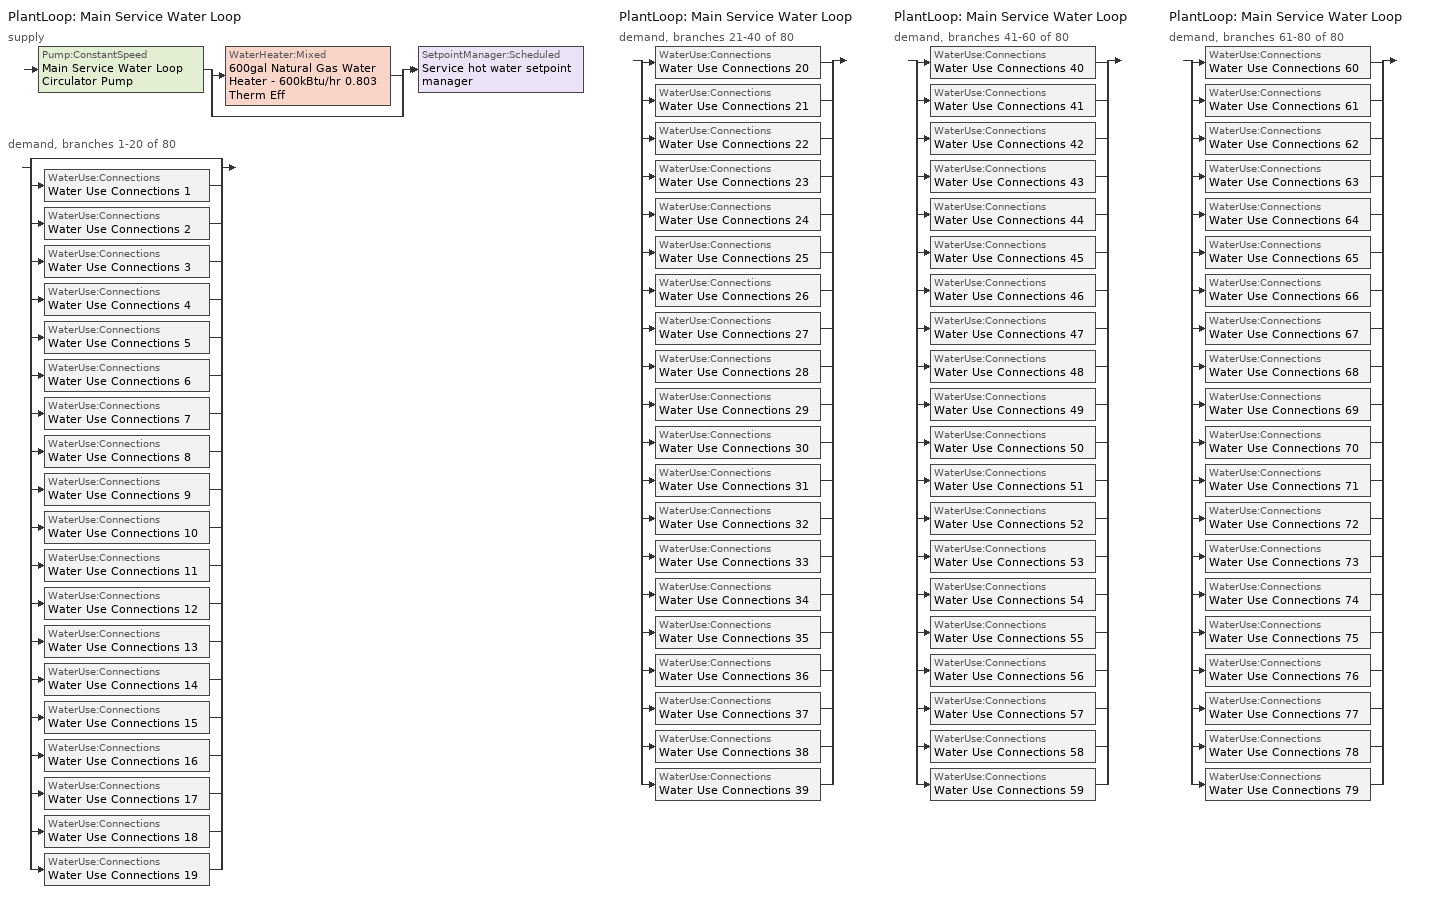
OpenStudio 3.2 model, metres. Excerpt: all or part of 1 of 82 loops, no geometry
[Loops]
PlantLoop 'Main Service Water Loop'
 supply: Pump:ConstantSpeed 'Main Service Water Loop Circulator Pump' > split
  | WaterHeater:Mixed '600gal Natural Gas Water Heater - 600kBtu/hr 0.803 Therm Eff'
  | bypass
  join > SetpointManager:Scheduled 'Service hot water setpoint manager'
 demand, branches 1-20 of 80: split
  | bypass
  | WaterUse:Connections 'Water Use Connections 1'
  | WaterUse:Connections 'Water Use Connections 2'
  | WaterUse:Connections 'Water Use Connections 3'
  | WaterUse:Connections 'Water Use Connections 4'
  | WaterUse:Connections 'Water Use Connections 5'
  | WaterUse:Connections 'Water Use Connections 6'
  | WaterUse:Connections 'Water Use Connections 7'
  | WaterUse:Connections 'Water Use Connections 8'
  | WaterUse:Connections 'Water Use Connections 9'
  | WaterUse:Connections 'Water Use Connections 10'
  | WaterUse:Connections 'Water Use Connections 11'
  | WaterUse:Connections 'Water Use Connections 12'
  | WaterUse:Connections 'Water Use Connections 13'
  | WaterUse:Connections 'Water Use Connections 14'
  | WaterUse:Connections 'Water Use Connections 15'
  | WaterUse:Connections 'Water Use Connections 16'
  | WaterUse:Connections 'Water Use Connections 17'
  | WaterUse:Connections 'Water Use Connections 18'
  | WaterUse:Connections 'Water Use Connections 19'
PlantLoop 'Main Service Water Loop'
 demand, branches 21-40 of 80: split
  | WaterUse:Connections 'Water Use Connections 20'
  | WaterUse:Connections 'Water Use Connections 21'
  | WaterUse:Connections 'Water Use Connections 22'
  | WaterUse:Connections 'Water Use Connections 23'
  | WaterUse:Connections 'Water Use Connections 24'
  | WaterUse:Connections 'Water Use Connections 25'
  | WaterUse:Connections 'Water Use Connections 26'
  | WaterUse:Connections 'Water Use Connections 27'
  | WaterUse:Connections 'Water Use Connections 28'
  | WaterUse:Connections 'Water Use Connections 29'
  | WaterUse:Connections 'Water Use Connections 30'
  | WaterUse:Connections 'Water Use Connections 31'
  | WaterUse:Connections 'Water Use Connections 32'
  | WaterUse:Connections 'Water Use Connections 33'
  | WaterUse:Connections 'Water Use Connections 34'
  | WaterUse:Connections 'Water Use Connections 35'
  | WaterUse:Connections 'Water Use Connections 36'
  | WaterUse:Connections 'Water Use Connections 37'
  | WaterUse:Connections 'Water Use Connections 38'
  | WaterUse:Connections 'Water Use Connections 39'
PlantLoop 'Main Service Water Loop'
 demand, branches 41-60 of 80: split
  | WaterUse:Connections 'Water Use Connections 40'
  | WaterUse:Connections 'Water Use Connections 41'
  | WaterUse:Connections 'Water Use Connections 42'
  | WaterUse:Connections 'Water Use Connections 43'
  | WaterUse:Connections 'Water Use Connections 44'
  | WaterUse:Connections 'Water Use Connections 45'
  | WaterUse:Connections 'Water Use Connections 46'
  | WaterUse:Connections 'Water Use Connections 47'
  | WaterUse:Connections 'Water Use Connections 48'
  | WaterUse:Connections 'Water Use Connections 49'
  | WaterUse:Connections 'Water Use Connections 50'
  | WaterUse:Connections 'Water Use Connections 51'
  | WaterUse:Connections 'Water Use Connections 52'
  | WaterUse:Connections 'Water Use Connections 53'
  | WaterUse:Connections 'Water Use Connections 54'
  | WaterUse:Connections 'Water Use Connections 55'
  | WaterUse:Connections 'Water Use Connections 56'
  | WaterUse:Connections 'Water Use Connections 57'
  | WaterUse:Connections 'Water Use Connections 58'
  | WaterUse:Connections 'Water Use Connections 59'
PlantLoop 'Main Service Water Loop'
 demand, branches 61-80 of 80: split
  | WaterUse:Connections 'Water Use Connections 60'
  | WaterUse:Connections 'Water Use Connections 61'
  | WaterUse:Connections 'Water Use Connections 62'
  | WaterUse:Connections 'Water Use Connections 63'
  | WaterUse:Connections 'Water Use Connections 64'
  | WaterUse:Connections 'Water Use Connections 65'
  | WaterUse:Connections 'Water Use Connections 66'
  | WaterUse:Connections 'Water Use Connections 67'
  | WaterUse:Connections 'Water Use Connections 68'
  | WaterUse:Connections 'Water Use Connections 69'
  | WaterUse:Connections 'Water Use Connections 70'
  | WaterUse:Connections 'Water Use Connections 71'
  | WaterUse:Connections 'Water Use Connections 72'
  | WaterUse:Connections 'Water Use Connections 73'
  | WaterUse:Connections 'Water Use Connections 74'
  | WaterUse:Connections 'Water Use Connections 75'
  | WaterUse:Connections 'Water Use Connections 76'
  | WaterUse:Connections 'Water Use Connections 77'
  | WaterUse:Connections 'Water Use Connections 78'
  | WaterUse:Connections 'Water Use Connections 79'
[PlantLoop]
Main Service Water Loop: Glycol Concentration=0; Maximum Loop Temperature {C}=60; Minimum Loop Temperature {C}=10; Plant Loop Volume {m3}=Autocalculate; Load Distribution Scheme=Optimal
[Sizing:Plant]
Main Service Water Loop: Loop Type=Heating; Design Loop Exit Temperature {C}=60; Loop Design Temperature Difference {deltaC}=5; Sizing Option=NonCoincident; Zone Timesteps in Averaging Window=1; Coincident Sizing Factor Mode=None
[Pump:ConstantSpeed]
Main Service Water Loop Circulator Pump: Rated Flow Rate {m3/s}=autosize; Rated Pump Head {Pa}=29891; Rated Power Consumption {W}=autosize; Motor Efficiency=0.7; Fraction of Motor Inefficiencies to Fluid Stream=0; Pump Control Type=Intermittent; Design Power Sizing Method=PowerPerFlowPerPressure; Design Electric Power per Unit Flow Rate {W/(m3/s)}=348701.1; Design Shaft Power per Unit Flow Rate per Unit Head {W-s/m3-Pa}=1.28205
[SetpointManager:Scheduled]
Service hot water setpoint manager: Control Variable=Temperature; Schedule=Service Water Loop Temp - 140F; Setpoint Node or NodeList=Main Service Water Loop Supply Outlet Node
[WaterHeater:Mixed]
600gal Natural Gas Water Heater - 600kBtu/hr 0.803 Therm Eff: Tank Volume {m3}=2.27125; Setpoint Temperature Schedule=Service Water Loop Temp - 140F; Deadband Temperature Difference {deltaC}=2; Maximum Temperature Limit {C}=60; Heater Control Type=Cycle; Heater Maximum Capacity {W}=175843; Heater Fuel Type=NaturalGas; Heater Thermal Efficiency=0.802763; Off Cycle Parasitic Fuel Consumption Rate {W}=8167.94; Off Cycle Parasitic Fuel Type=NaturalGas; Off Cycle Parasitic Heat Fraction to Tank=0; On Cycle Parasitic Fuel Consumption Rate {W}=8167.94; On Cycle Parasitic Fuel Type=NaturalGas; On Cycle Parasitic Heat Fraction to Tank=0; Ambient Temperature Indicator=Schedule; Ambient Temperature Schedule=Water Heater Ambient Temp Schedule - 71.6f; Off Cycle Loss Coefficient to Ambient Temperature {W/K}=15.6173; On Cycle Loss Coefficient to Ambient Temperature {W/K}=15.6173; Use Side Effectiveness=1; Source Side Effectiveness=1; Use Side Design Flow Rate {m3/s}=autosize; Source Side Design Flow Rate {m3/s}=autosize; Indirect Water Heating Recovery Time {hr}=1.5; Source Side Flow Control Mode=IndirectHeatPrimarySetpoint
[WaterHeater:Sizing]
600gal Natural Gas Water Heater - 600kBtu/hr 0.803 Therm Eff: Design Mode=PeakDraw; Time Storage Can Meet Peak Draw {hr}=0.538503; Time for Tank Recovery {hr}=0; Nominal Tank Volume for Autosizing Plant Connections {m3}=1
[WaterUse:Connections] Drain Water Heat Exchanger Type=None; Drain Water Heat Exchanger Destination=Plant
Name | Water Use Equipment Name 1
Water Use Connections 1 | F2 N1 Apartment Service Water Use 0.06gpm
Water Use Connections 2 | F2 N2 Apartment Service Water Use 0.06gpm
Water Use Connections 3 | F2 NE Apartment Service Water Use 0.06gpm
Water Use Connections 4 | F2 NW Apartment Service Water Use 0.06gpm
Water Use Connections 5 | F2 S1 Apartment Service Water Use 0.06gpm
Water Use Connections 6 | F2 S2 Apartment Service Water Use 0.06gpm
Water Use Connections 7 | F2 SE Apartment Service Water Use 0.06gpm
Water Use Connections 8 | F2 SW Apartment Service Water Use 0.06gpm
Water Use Connections 9 | F3 N1 Apartment Service Water Use 0.06gpm
Water Use Connections 10 | F3 N2 Apartment Service Water Use 0.06gpm
Water Use Connections 11 | F3 NE Apartment Service Water Use 0.06gpm
Water Use Connections 12 | F3 NW Apartment Service Water Use 0.06gpm
Water Use Connections 13 | F3 S1 Apartment Service Water Use 0.06gpm
Water Use Connections 14 | F3 S2 Apartment Service Water Use 0.06gpm
Water Use Connections 15 | F3 SE Apartment Service Water Use 0.06gpm
Water Use Connections 16 | F3 SW Apartment Service Water Use 0.06gpm
Water Use Connections 17 | F4 N1 Apartment Service Water Use 0.06gpm
Water Use Connections 18 | F4 N2 Apartment Service Water Use 0.06gpm
Water Use Connections 19 | F4 NE Apartment Service Water Use 0.06gpm
Water Use Connections 20 | F4 NW Apartment Service Water Use 0.06gpm
Water Use Connections 21 | F4 S1 Apartment Service Water Use 0.06gpm
Water Use Connections 22 | F4 S2 Apartment Service Water Use 0.06gpm
Water Use Connections 23 | F4 SE Apartment Service Water Use 0.06gpm
Water Use Connections 24 | F4 SW Apartment Service Water Use 0.06gpm
Water Use Connections 25 | F6 N1 Apartment Service Water Use 0.06gpm
Water Use Connections 26 | F6 N2 Apartment Service Water Use 0.06gpm
Water Use Connections 27 | F6 NE Apartment Service Water Use 0.06gpm
Water Use Connections 28 | F6 NW Apartment Service Water Use 0.06gpm
Water Use Connections 29 | F6 S1 Apartment Service Water Use 0.06gpm
Water Use Connections 30 | F6 S2 Apartment Service Water Use 0.06gpm
Water Use Connections 31 | F6 SE Apartment Service Water Use 0.06gpm
Water Use Connections 32 | F6 SW Apartment Service Water Use 0.06gpm
Water Use Connections 33 | F7 N1 Apartment Service Water Use 0.06gpm
Water Use Connections 34 | F7 N2 Apartment Service Water Use 0.06gpm
Water Use Connections 35 | F7 NE Apartment Service Water Use 0.06gpm
Water Use Connections 36 | F7 NW Apartment Service Water Use 0.06gpm
Water Use Connections 37 | F7 S1 Apartment Service Water Use 0.06gpm
Water Use Connections 38 | F7 S2 Apartment Service Water Use 0.06gpm
Water Use Connections 39 | F7 SE Apartment Service Water Use 0.06gpm
Water Use Connections 40 | F7 SW Apartment Service Water Use 0.06gpm
Water Use Connections 41 | F8 N1 Apartment Service Water Use 0.06gpm
Water Use Connections 42 | F8 N2 Apartment Service Water Use 0.06gpm
Water Use Connections 43 | F8 NE Apartment Service Water Use 0.06gpm
Water Use Connections 44 | F8 NW Apartment Service Water Use 0.06gpm
Water Use Connections 45 | F8 S1 Apartment Service Water Use 0.06gpm
Water Use Connections 46 | F8 S2 Apartment Service Water Use 0.06gpm
Water Use Connections 47 | F8 SE Apartment Service Water Use 0.06gpm
Water Use Connections 48 | F8 SW Apartment Service Water Use 0.06gpm
Water Use Connections 49 | F9 N1 Apartment Service Water Use 0.06gpm
Water Use Connections 50 | F9 N2 Apartment Service Water Use 0.06gpm
Water Use Connections 51 | F9 NE Apartment Service Water Use 0.06gpm
Water Use Connections 52 | F9 NW Apartment Service Water Use 0.06gpm
Water Use Connections 53 | F9 S1 Apartment Service Water Use 0.06gpm
Water Use Connections 54 | F9 S2 Apartment Service Water Use 0.06gpm
Water Use Connections 55 | F9 SE Apartment Service Water Use 0.06gpm
Water Use Connections 56 | F9 SW Apartment Service Water Use 0.06gpm
Water Use Connections 57 | G N1 Apartment Service Water Use 0.06gpm
Water Use Connections 58 | G N2 Apartment Service Water Use 0.06gpm
Water Use Connections 59 | G NE Apartment Service Water Use 0.06gpm
Water Use Connections 60 | G NW Apartment Service Water Use 0.06gpm
Water Use Connections 61 | G S1 Apartment Service Water Use 0.06gpm
Water Use Connections 62 | G S2 Apartment Service Water Use 0.06gpm
Water Use Connections 63 | G SW Apartment Service Water Use 0.06gpm
Water Use Connections 64 | M N1 Apartment Service Water Use 0.06gpm
Water Use Connections 65 | M N2 Apartment Service Water Use 0.06gpm
Water Use Connections 66 | M NE Apartment Service Water Use 0.06gpm
Water Use Connections 67 | M NW Apartment Service Water Use 0.06gpm
Water Use Connections 68 | M S1 Apartment Service Water Use 0.06gpm
Water Use Connections 69 | M S2 Apartment Service Water Use 0.06gpm
Water Use Connections 70 | M SE Apartment Service Water Use 0.06gpm
Water Use Connections 71 | M SW Apartment Service Water Use 0.06gpm
Water Use Connections 72 | T N1 Apartment Service Water Use 0.06gpm
Water Use Connections 73 | T N2 Apartment Service Water Use 0.06gpm
Water Use Connections 74 | T S1 Apartment Service Water Use 0.06gpm
Water Use Connections 75 | T S2 Apartment Service Water Use 0.06gpm
Water Use Connections 76 | T NE Apartment Service Water Use 0.06gpm
Water Use Connections 77 | T NW Apartment Service Water Use 0.06gpm
Water Use Connections 78 | T SE Apartment Service Water Use 0.06gpm
Water Use Connections 79 | T SW Apartment Service Water Use 0.06gpm
[WaterUse:Equipment:Definition] Peak Flow Rate {m3/s}=3.65885e-06; Target Temperature Schedule=Mixed Water At Faucet Temp - 140F; Sensible Fraction Schedule=Fraction Sensible - 0.2; Latent Fraction Schedule=Fraction Latent - 0.05
F2 N1 Apartment Service Water Use Def 0.06gpm; F2 N2 Apartment Service Water Use Def 0.06gpm; F2 NE Apartment Service Water Use Def 0.06gpm; F2 NW Apartment Service Water Use Def 0.06gpm; F2 S1 Apartment Service Water Use Def 0.06gpm; F2 S2 Apartment Service Water Use Def 0.06gpm; F2 SE Apartment Service Water Use Def 0.06gpm; F2 SW Apartment Service Water Use Def 0.06gpm; F3 N1 Apartment Service Water Use Def 0.06gpm; F3 N2 Apartment Service Water Use Def 0.06gpm; F3 NE Apartment Service Water Use Def 0.06gpm; F3 NW Apartment Service Water Use Def 0.06gpm; F3 S1 Apartment Service Water Use Def 0.06gpm; F3 S2 Apartment Service Water Use Def 0.06gpm; F3 SE Apartment Service Water Use Def 0.06gpm; F3 SW Apartment Service Water Use Def 0.06gpm; F4 N1 Apartment Service Water Use Def 0.06gpm; F4 N2 Apartment Service Water Use Def 0.06gpm; F4 NE Apartment Service Water Use Def 0.06gpm; F4 NW Apartment Service Water Use Def 0.06gpm; F4 S1 Apartment Service Water Use Def 0.06gpm; F4 S2 Apartment Service Water Use Def 0.06gpm; F4 SE Apartment Service Water Use Def 0.06gpm; F4 SW Apartment Service Water Use Def 0.06gpm; F6 N1 Apartment Service Water Use Def 0.06gpm; F6 N2 Apartment Service Water Use Def 0.06gpm; F6 NE Apartment Service Water Use Def 0.06gpm; F6 NW Apartment Service Water Use Def 0.06gpm; F6 S1 Apartment Service Water Use Def 0.06gpm; F6 S2 Apartment Service Water Use Def 0.06gpm; F6 SE Apartment Service Water Use Def 0.06gpm; F6 SW Apartment Service Water Use Def 0.06gpm; F7 N1 Apartment Service Water Use Def 0.06gpm; F7 N2 Apartment Service Water Use Def 0.06gpm; F7 NE Apartment Service Water Use Def 0.06gpm; F7 NW Apartment Service Water Use Def 0.06gpm; F7 S1 Apartment Service Water Use Def 0.06gpm; F7 S2 Apartment Service Water Use Def 0.06gpm; F7 SE Apartment Service Water Use Def 0.06gpm; F7 SW Apartment Service Water Use Def 0.06gpm; F8 N1 Apartment Service Water Use Def 0.06gpm; F8 N2 Apartment Service Water Use Def 0.06gpm; F8 NE Apartment Service Water Use Def 0.06gpm; F8 NW Apartment Service Water Use Def 0.06gpm; F8 S1 Apartment Service Water Use Def 0.06gpm; F8 S2 Apartment Service Water Use Def 0.06gpm; F8 SE Apartment Service Water Use Def 0.06gpm; F8 SW Apartment Service Water Use Def 0.06gpm; F9 N1 Apartment Service Water Use Def 0.06gpm; F9 N2 Apartment Service Water Use Def 0.06gpm; F9 NE Apartment Service Water Use Def 0.06gpm; F9 NW Apartment Service Water Use Def 0.06gpm; F9 S1 Apartment Service Water Use Def 0.06gpm; F9 S2 Apartment Service Water Use Def 0.06gpm; F9 SE Apartment Service Water Use Def 0.06gpm; F9 SW Apartment Service Water Use Def 0.06gpm; G N1 Apartment Service Water Use Def 0.06gpm; G N2 Apartment Service Water Use Def 0.06gpm; G NE Apartment Service Water Use Def 0.06gpm; G NW Apartment Service Water Use Def 0.06gpm; G S1 Apartment Service Water Use Def 0.06gpm; G S2 Apartment Service Water Use Def 0.06gpm; G SW Apartment Service Water Use Def 0.06gpm; M N1 Apartment Service Water Use Def 0.06gpm; M N2 Apartment Service Water Use Def 0.06gpm; M NE Apartment Service Water Use Def 0.06gpm; M NW Apartment Service Water Use Def 0.06gpm; M S1 Apartment Service Water Use Def 0.06gpm; M S2 Apartment Service Water Use Def 0.06gpm; M SE Apartment Service Water Use Def 0.06gpm; M SW Apartment Service Water Use Def 0.06gpm; T N1 Apartment Service Water Use Def 0.06gpm; T N2 Apartment Service Water Use Def 0.06gpm; T S1 Apartment Service Water Use Def 0.06gpm; T S2 Apartment Service Water Use Def 0.06gpm; T NE Apartment Service Water Use Def 0.06gpm; T NW Apartment Service Water Use Def 0.06gpm; T SE Apartment Service Water Use Def 0.06gpm; T SW Apartment Service Water Use Def 0.06gpm
[WaterUse:Equipment] Flow Rate Fraction Schedule=ApartmentHighRise APT_DHW_SCH
Name | Water Use Equipment Definition
F2 N1 Apartment Service Water Use 0.06gpm | F2 N1 Apartment Service Water Use Def 0.06gpm
F2 N2 Apartment Service Water Use 0.06gpm | F2 N2 Apartment Service Water Use Def 0.06gpm
F2 NE Apartment Service Water Use 0.06gpm | F2 NE Apartment Service Water Use Def 0.06gpm
F2 NW Apartment Service Water Use 0.06gpm | F2 NW Apartment Service Water Use Def 0.06gpm
F2 S1 Apartment Service Water Use 0.06gpm | F2 S1 Apartment Service Water Use Def 0.06gpm
F2 S2 Apartment Service Water Use 0.06gpm | F2 S2 Apartment Service Water Use Def 0.06gpm
F2 SE Apartment Service Water Use 0.06gpm | F2 SE Apartment Service Water Use Def 0.06gpm
F2 SW Apartment Service Water Use 0.06gpm | F2 SW Apartment Service Water Use Def 0.06gpm
F3 N1 Apartment Service Water Use 0.06gpm | F3 N1 Apartment Service Water Use Def 0.06gpm
F3 N2 Apartment Service Water Use 0.06gpm | F3 N2 Apartment Service Water Use Def 0.06gpm
F3 NE Apartment Service Water Use 0.06gpm | F3 NE Apartment Service Water Use Def 0.06gpm
F3 NW Apartment Service Water Use 0.06gpm | F3 NW Apartment Service Water Use Def 0.06gpm
F3 S1 Apartment Service Water Use 0.06gpm | F3 S1 Apartment Service Water Use Def 0.06gpm
F3 S2 Apartment Service Water Use 0.06gpm | F3 S2 Apartment Service Water Use Def 0.06gpm
F3 SE Apartment Service Water Use 0.06gpm | F3 SE Apartment Service Water Use Def 0.06gpm
F3 SW Apartment Service Water Use 0.06gpm | F3 SW Apartment Service Water Use Def 0.06gpm
F4 N1 Apartment Service Water Use 0.06gpm | F4 N1 Apartment Service Water Use Def 0.06gpm
F4 N2 Apartment Service Water Use 0.06gpm | F4 N2 Apartment Service Water Use Def 0.06gpm
F4 NE Apartment Service Water Use 0.06gpm | F4 NE Apartment Service Water Use Def 0.06gpm
F4 NW Apartment Service Water Use 0.06gpm | F4 NW Apartment Service Water Use Def 0.06gpm
F4 S1 Apartment Service Water Use 0.06gpm | F4 S1 Apartment Service Water Use Def 0.06gpm
F4 S2 Apartment Service Water Use 0.06gpm | F4 S2 Apartment Service Water Use Def 0.06gpm
F4 SE Apartment Service Water Use 0.06gpm | F4 SE Apartment Service Water Use Def 0.06gpm
F4 SW Apartment Service Water Use 0.06gpm | F4 SW Apartment Service Water Use Def 0.06gpm
F6 N1 Apartment Service Water Use 0.06gpm | F6 N1 Apartment Service Water Use Def 0.06gpm
F6 N2 Apartment Service Water Use 0.06gpm | F6 N2 Apartment Service Water Use Def 0.06gpm
F6 NE Apartment Service Water Use 0.06gpm | F6 NE Apartment Service Water Use Def 0.06gpm
F6 NW Apartment Service Water Use 0.06gpm | F6 NW Apartment Service Water Use Def 0.06gpm
F6 S1 Apartment Service Water Use 0.06gpm | F6 S1 Apartment Service Water Use Def 0.06gpm
F6 S2 Apartment Service Water Use 0.06gpm | F6 S2 Apartment Service Water Use Def 0.06gpm
F6 SE Apartment Service Water Use 0.06gpm | F6 SE Apartment Service Water Use Def 0.06gpm
F6 SW Apartment Service Water Use 0.06gpm | F6 SW Apartment Service Water Use Def 0.06gpm
F7 N1 Apartment Service Water Use 0.06gpm | F7 N1 Apartment Service Water Use Def 0.06gpm
F7 N2 Apartment Service Water Use 0.06gpm | F7 N2 Apartment Service Water Use Def 0.06gpm
F7 NE Apartment Service Water Use 0.06gpm | F7 NE Apartment Service Water Use Def 0.06gpm
F7 NW Apartment Service Water Use 0.06gpm | F7 NW Apartment Service Water Use Def 0.06gpm
F7 S1 Apartment Service Water Use 0.06gpm | F7 S1 Apartment Service Water Use Def 0.06gpm
F7 S2 Apartment Service Water Use 0.06gpm | F7 S2 Apartment Service Water Use Def 0.06gpm
F7 SE Apartment Service Water Use 0.06gpm | F7 SE Apartment Service Water Use Def 0.06gpm
F7 SW Apartment Service Water Use 0.06gpm | F7 SW Apartment Service Water Use Def 0.06gpm
F8 N1 Apartment Service Water Use 0.06gpm | F8 N1 Apartment Service Water Use Def 0.06gpm
F8 N2 Apartment Service Water Use 0.06gpm | F8 N2 Apartment Service Water Use Def 0.06gpm
F8 NE Apartment Service Water Use 0.06gpm | F8 NE Apartment Service Water Use Def 0.06gpm
F8 NW Apartment Service Water Use 0.06gpm | F8 NW Apartment Service Water Use Def 0.06gpm
F8 S1 Apartment Service Water Use 0.06gpm | F8 S1 Apartment Service Water Use Def 0.06gpm
F8 S2 Apartment Service Water Use 0.06gpm | F8 S2 Apartment Service Water Use Def 0.06gpm
F8 SE Apartment Service Water Use 0.06gpm | F8 SE Apartment Service Water Use Def 0.06gpm
F8 SW Apartment Service Water Use 0.06gpm | F8 SW Apartment Service Water Use Def 0.06gpm
F9 N1 Apartment Service Water Use 0.06gpm | F9 N1 Apartment Service Water Use Def 0.06gpm
F9 N2 Apartment Service Water Use 0.06gpm | F9 N2 Apartment Service Water Use Def 0.06gpm
F9 NE Apartment Service Water Use 0.06gpm | F9 NE Apartment Service Water Use Def 0.06gpm
F9 NW Apartment Service Water Use 0.06gpm | F9 NW Apartment Service Water Use Def 0.06gpm
F9 S1 Apartment Service Water Use 0.06gpm | F9 S1 Apartment Service Water Use Def 0.06gpm
F9 S2 Apartment Service Water Use 0.06gpm | F9 S2 Apartment Service Water Use Def 0.06gpm
F9 SE Apartment Service Water Use 0.06gpm | F9 SE Apartment Service Water Use Def 0.06gpm
F9 SW Apartment Service Water Use 0.06gpm | F9 SW Apartment Service Water Use Def 0.06gpm
G N1 Apartment Service Water Use 0.06gpm | G N1 Apartment Service Water Use Def 0.06gpm
G N2 Apartment Service Water Use 0.06gpm | G N2 Apartment Service Water Use Def 0.06gpm
G NE Apartment Service Water Use 0.06gpm | G NE Apartment Service Water Use Def 0.06gpm
G NW Apartment Service Water Use 0.06gpm | G NW Apartment Service Water Use Def 0.06gpm
G S1 Apartment Service Water Use 0.06gpm | G S1 Apartment Service Water Use Def 0.06gpm
G S2 Apartment Service Water Use 0.06gpm | G S2 Apartment Service Water Use Def 0.06gpm
G SW Apartment Service Water Use 0.06gpm | G SW Apartment Service Water Use Def 0.06gpm
M N1 Apartment Service Water Use 0.06gpm | M N1 Apartment Service Water Use Def 0.06gpm
M N2 Apartment Service Water Use 0.06gpm | M N2 Apartment Service Water Use Def 0.06gpm
M NE Apartment Service Water Use 0.06gpm | M NE Apartment Service Water Use Def 0.06gpm
M NW Apartment Service Water Use 0.06gpm | M NW Apartment Service Water Use Def 0.06gpm
M S1 Apartment Service Water Use 0.06gpm | M S1 Apartment Service Water Use Def 0.06gpm
M S2 Apartment Service Water Use 0.06gpm | M S2 Apartment Service Water Use Def 0.06gpm
M SE Apartment Service Water Use 0.06gpm | M SE Apartment Service Water Use Def 0.06gpm
M SW Apartment Service Water Use 0.06gpm | M SW Apartment Service Water Use Def 0.06gpm
T N1 Apartment Service Water Use 0.06gpm | T N1 Apartment Service Water Use Def 0.06gpm
T N2 Apartment Service Water Use 0.06gpm | T N2 Apartment Service Water Use Def 0.06gpm
T S1 Apartment Service Water Use 0.06gpm | T S1 Apartment Service Water Use Def 0.06gpm
T S2 Apartment Service Water Use 0.06gpm | T S2 Apartment Service Water Use Def 0.06gpm
T NE Apartment Service Water Use 0.06gpm | T NE Apartment Service Water Use Def 0.06gpm
T NW Apartment Service Water Use 0.06gpm | T NW Apartment Service Water Use Def 0.06gpm
T SE Apartment Service Water Use 0.06gpm | T SE Apartment Service Water Use Def 0.06gpm
T SW Apartment Service Water Use 0.06gpm | T SW Apartment Service Water Use Def 0.06gpm
[Schedule:Ruleset]
Service Water Loop Temp - 140F: Default Day Schedule=Service Water Loop Temp - 140F Default
Water Heater Ambient Temp Schedule - 71.6f: Default Day Schedule=Water Heater Ambient Temp Schedule - 71.6f Default
Fraction Sensible - 0.2: Default Day Schedule=Fraction Sensible - 0.2 Default
Fraction Latent - 0.05: Default Day Schedule=Fraction Latent - 0.05 Default
Mixed Water At Faucet Temp - 140F: Default Day Schedule=Mixed Water At Faucet Temp - 140F Default
ApartmentHighRise APT_DHW_SCH: Default Day Schedule=ApartmentHighRise APT_DHW_SCH Default; Summer Design Day Schedule=ApartmentHighRise APT_DHW_SCH Summer Design Day; Winter Design Day Schedule=ApartmentHighRise APT_DHW_SCH Winter Design Day
[Schedule:Day]
Service Water Loop Temp - 140F Default; Mixed Water At Faucet Temp - 140F Default: 24, 0, 60
Water Heater Ambient Temp Schedule - 71.6f Default: 24, 0, 22
Fraction Sensible - 0.2 Default: 24, 0, 0.2
Fraction Latent - 0.05 Default: 24, 0, 0.05
ApartmentHighRise APT_DHW_SCH Default; ApartmentHighRise APT_DHW_SCH Winter Design Day; ApartmentHighRise APT_DHW_SCH Summer Design Day: 1, 0, 0.08, 2, 0, 0.04, 4, 0, 0.01, 5, 0, 0.04, 6, 0, 0.27, 7, 0, 0.94, 8, 0, 1, 9, 0, 0.96, 10, 0, 0.84, 11, 0, 0.76, 12, 0, 0.61, 13, 0, 0.53, 14, 0, 0.47, 15, 0, 0.41, 16, 0, 0.47, 17, 0, 0.55, 18, 0, 0.73, 19, 0, 0.86, 20, 0, 0.82, 21, 0, 0.75, 22, 0, 0.61, 23, 0, 0.53, 24, 0, 0.29
